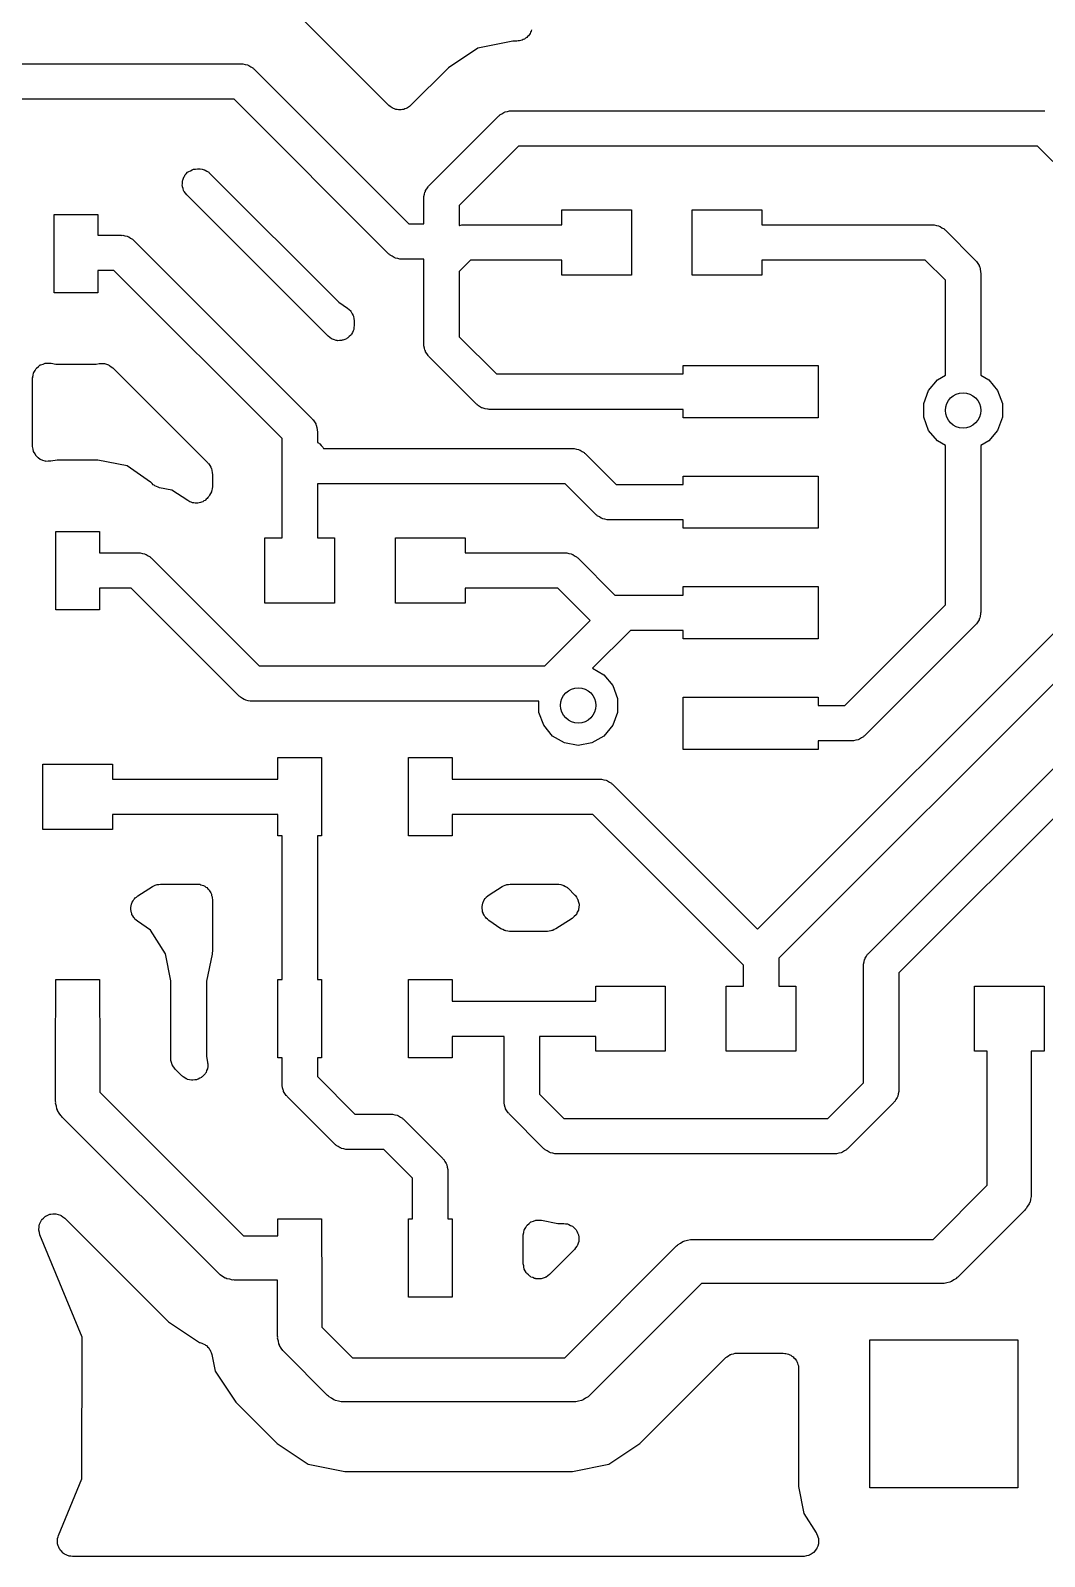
# Model space of a CAD drawing. Extents: x 91.8 to 190.7, y -114.3 to -59.5.
# Drawn here: x 108.39 to 120.03, y -112.73 to -95.19 of the extents above; entities that cross this region are included whole.
import ezdxf

# ---------------------------------------------------------------- set-up
doc = ezdxf.new("R2010")
doc.units = 0
doc.header["$MEASUREMENT"] = 0
doc.layers.add('BLACK', color=7, linetype='CONTINUOUS')

msp = doc.modelspace()

# ---------------------------------------------------------------- linework, layer by layer
at = {"layer": 'Black'}
for p, q in [((112.506, -96.0572), (111.532, -95.0829)), ((114.133, -95.2146), (114.127, -95.2291)), ((114.14, -95.2013), (114.133, -95.2146)), ((114.143, -95.1862), (114.14, -95.2013)), ((113.927, -95.3168), (113.527, -95.3963)), ((113.975, -95.3168), (113.927, -95.3168)), ((113.991, -95.3141), (113.975, -95.3168)), ((114.006, -95.3141), (113.991, -95.3141)), ((114.02, -95.3089), (114.006, -95.3141)), ((114.035, -95.3062), (114.02, -95.3089)), ((114.049, -95.2985), (114.035, -95.3062)), ((114.063, -95.2933), (114.049, -95.2985)), ((114.075, -95.2834), (114.063, -95.2933)), ((114.088, -95.2757), (114.075, -95.2834)), ((114.098, -95.264), (114.088, -95.2757)), ((114.11, -95.2541), (114.098, -95.264)), ((114.118, -95.2408), (114.11, -95.2541)), ((114.127, -95.2291), (114.118, -95.2408)), ((113.527, -95.3963), (113.188, -95.6229)), ((103.85, -95.5768), (110.81, -95.5768)), ((110.81, -95.5768), (110.819, -95.5784)), ((110.819, -95.5784), (110.828, -95.5776)), ((110.828, -95.5776), (110.853, -95.5844)), ((110.853, -95.5844), (110.879, -95.5891)), ((110.879, -95.5891), (110.887, -95.5935)), ((110.887, -95.5935), (110.896, -95.5958)), ((110.896, -95.5958), (110.918, -95.6111)), ((110.918, -95.6111), (110.941, -95.6243)), ((110.941, -95.6243), (110.946, -95.6312)), ((110.946, -95.6312), (110.954, -95.6363)), ((110.954, -95.6363), (112.734, -97.4168)), ((113.188, -95.6229), (112.754, -96.0572)), ((110.726, -95.9832), (103.934, -95.9832)), ((112.506, -97.7637), (110.726, -95.9832)), ((112.518, -96.066), (112.506, -96.0572)), ((112.529, -96.0768), (112.518, -96.066)), ((112.543, -96.0833), (112.529, -96.0768)), ((112.556, -96.0921), (112.543, -96.0833)), ((112.571, -96.0961), (112.556, -96.0921)), ((112.704, -96.0921), (112.689, -96.0961)), ((112.717, -96.0833), (112.704, -96.0921)), ((112.731, -96.0768), (112.717, -96.0833)), ((112.742, -96.066), (112.731, -96.0768)), ((112.754, -96.0572), (112.742, -96.066)), ((112.585, -96.1026), (112.571, -96.0961)), ((112.6, -96.1039), (112.585, -96.1026)), ((112.615, -96.1079), (112.6, -96.1039)), ((112.63, -96.1066), (112.615, -96.1079)), ((112.645, -96.1079), (112.63, -96.1066)), ((112.66, -96.1039), (112.645, -96.1079)), ((112.675, -96.1026), (112.66, -96.1039)), ((112.689, -96.0961), (112.675, -96.1026)), ((112.966, -96.9763), (113.766, -96.1763)), ((113.766, -96.1763), (113.774, -96.1712)), ((113.774, -96.1712), (113.779, -96.1643)), ((113.779, -96.1643), (113.802, -96.1511)), ((113.802, -96.1511), (113.824, -96.1358)), ((113.824, -96.1358), (113.833, -96.1335)), ((113.833, -96.1335), (113.841, -96.1291)), ((113.841, -96.1291), (113.867, -96.1244)), ((113.867, -96.1244), (113.892, -96.1176)), ((113.892, -96.1176), (113.901, -96.1184)), ((113.901, -96.1184), (113.91, -96.1168)), ((113.91, -96.1168), (120.04, -96.1168)), ((113.994, -96.5232), (113.313, -97.2042)), ((119.956, -96.5232), (113.994, -96.5232)), ((120.307, -96.8742), (119.956, -96.5232)), ((110.226, -96.8053), (110.246, -96.7938)), ((110.246, -96.7938), (110.253, -96.7924)), ((110.253, -96.7924), (110.26, -96.7892)), ((110.26, -96.7892), (110.283, -96.7872)), ((110.283, -96.7872), (110.306, -96.7832)), ((110.306, -96.7832), (110.322, -96.7832)), ((110.322, -96.7832), (110.329, -96.7845)), ((110.329, -96.7845), (110.337, -96.7839)), ((110.337, -96.7839), (110.359, -96.7898)), ((110.359, -96.7898), (110.382, -96.7938)), ((110.382, -96.7938), (110.388, -96.7976)), ((110.131, -96.974), (110.133, -96.9512)), ((110.133, -96.9282), (110.135, -96.921)), ((110.133, -96.9512), (110.133, -96.9282)), ((110.135, -96.921), (110.136, -96.9133)), ((110.136, -96.9133), (110.146, -96.8925)), ((110.146, -96.8925), (110.154, -96.8709)), ((110.154, -96.8709), (110.159, -96.865)), ((110.159, -96.865), (110.162, -96.858)), ((110.162, -96.858), (110.178, -96.8418)), ((110.178, -96.8418), (110.193, -96.8243)), ((110.193, -96.8243), (110.2, -96.8204)), ((110.2, -96.8204), (110.205, -96.8149)), ((110.205, -96.8149), (110.226, -96.8053)), ((110.388, -96.7976), (110.396, -96.7996)), ((110.396, -96.7996), (110.415, -96.8128)), ((110.415, -96.8128), (110.435, -96.8243)), ((110.435, -96.8243), (110.44, -96.8302)), ((110.44, -96.8302), (110.446, -96.8346)), ((110.446, -96.8346), (111.928, -98.3171)), ((110.133, -96.9815), (110.131, -96.974)), ((110.133, -96.9892), (110.133, -96.9815)), ((110.141, -97.0107), (110.133, -96.9892)), ((110.147, -97.0329), (110.141, -97.0107)), ((110.151, -97.0392), (110.147, -97.0329)), ((110.154, -97.0464), (110.151, -97.0392)), ((110.168, -97.064), (110.154, -97.0464)), ((110.182, -97.0828), (110.168, -97.064)), ((111.807, -98.7085), (110.182, -97.0828)), ((112.907, -97.12), (112.908, -97.1112)), ((112.907, -97.4168), (112.907, -97.12)), ((112.908, -97.1023), (112.914, -97.0767)), ((112.908, -97.1112), (112.908, -97.1023)), ((112.914, -97.0767), (112.919, -97.0505)), ((112.919, -97.0505), (112.924, -97.0428)), ((112.924, -97.0428), (112.926, -97.0341)), ((112.926, -97.0341), (112.941, -97.0124)), ((112.941, -97.0124), (112.954, -96.9894)), ((112.954, -96.9894), (112.961, -96.9836)), ((112.961, -96.9836), (112.966, -96.9763)), ((108.66, -98.21), (108.66, -97.31)), ((108.66, -97.31), (109.16, -97.31)), ((109.16, -97.31), (109.16, -97.5468)), ((113.313, -97.2042), (113.313, -97.4351)), ((114.49, -97.4268), (114.49, -97.255)), ((114.49, -97.255), (115.29, -97.255)), ((115.29, -97.255), (115.29, -98.005)), ((115.99, -98.005), (115.99, -97.255)), ((115.99, -97.255), (116.79, -97.255)), ((116.79, -97.255), (116.79, -97.4268)), ((112.734, -97.4168), (112.907, -97.4168)), ((113.313, -97.4351), (113.317, -97.4344)), ((113.317, -97.4344), (113.342, -97.4276)), ((113.342, -97.4276), (113.351, -97.4284)), ((113.351, -97.4284), (113.36, -97.4268)), ((113.36, -97.4268), (114.49, -97.4268)), ((116.79, -97.4268), (118.75, -97.4268)), ((118.75, -97.4268), (118.759, -97.4284)), ((118.759, -97.4284), (118.768, -97.4276)), ((118.768, -97.4276), (118.793, -97.4344)), ((118.793, -97.4344), (118.819, -97.4391)), ((118.819, -97.4391), (118.827, -97.4435)), ((118.827, -97.4435), (118.836, -97.4458)), ((118.836, -97.4458), (118.858, -97.4611)), ((118.858, -97.4611), (118.881, -97.4743)), ((118.881, -97.4743), (118.886, -97.4812)), ((118.886, -97.4812), (118.894, -97.4863)), ((118.894, -97.4863), (119.244, -97.8363)), ((109.16, -97.5468), (109.43, -97.5468)), ((109.43, -97.5468), (109.439, -97.5484)), ((109.439, -97.5484), (109.448, -97.5476)), ((109.448, -97.5476), (109.473, -97.5544)), ((109.473, -97.5544), (109.499, -97.5591)), ((109.499, -97.5591), (109.507, -97.5635)), ((109.507, -97.5635), (109.516, -97.5658)), ((109.516, -97.5658), (109.538, -97.5811)), ((109.538, -97.5811), (109.561, -97.5943)), ((109.561, -97.5943), (109.566, -97.6012)), ((109.566, -97.6012), (109.574, -97.6063)), ((109.574, -97.6063), (111.624, -99.6563)), ((112.514, -97.7688), (112.506, -97.7637)), ((112.519, -97.7757), (112.514, -97.7688)), ((112.542, -97.7889), (112.519, -97.7757)), ((112.564, -97.8042), (112.542, -97.7889)), ((112.573, -97.8065), (112.564, -97.8042)), ((112.581, -97.8109), (112.573, -97.8065)), ((112.607, -97.8156), (112.581, -97.8109)), ((112.632, -97.8224), (112.607, -97.8156)), ((112.641, -97.8216), (112.632, -97.8224)), ((112.65, -97.8232), (112.641, -97.8216)), ((112.907, -97.8232), (112.65, -97.8232)), ((112.907, -97.9), (112.907, -97.8232)), ((113.444, -97.8332), (113.313, -97.9642)), ((114.49, -97.8332), (113.444, -97.8332)), ((114.49, -98.005), (114.49, -97.8332)), ((118.666, -97.8332), (116.79, -97.8332)), ((116.79, -97.8332), (116.79, -98.005)), ((118.897, -98.0642), (118.666, -97.8332)), ((119.244, -97.8363), (119.249, -97.8436)), ((119.249, -97.8436), (119.256, -97.8494)), ((109.346, -97.9532), (109.16, -97.9532)), ((109.16, -97.9532), (109.16, -98.21)), ((111.277, -99.8842), (109.346, -97.9532)), ((112.907, -98.8), (112.907, -97.9)), ((113.313, -97.9642), (113.313, -98.7158)), ((115.29, -98.005), (114.49, -98.005)), ((116.79, -98.005), (115.99, -98.005)), ((119.256, -97.8494), (119.269, -97.8724)), ((119.269, -97.8724), (119.284, -97.8941)), ((119.284, -97.8941), (119.286, -97.9028)), ((119.286, -97.9028), (119.291, -97.9105)), ((119.291, -97.9105), (119.296, -97.9367)), ((119.296, -97.9367), (119.302, -97.9623)), ((119.302, -97.9623), (119.302, -97.9712)), ((119.302, -97.9712), (119.303, -97.98)), ((119.303, -97.98), (119.303, -99.1554)), ((118.897, -99.1554), (118.897, -98.0642)), ((109.16, -98.21), (108.66, -98.21)), ((111.928, -98.3171), (112.029, -98.3842)), ((112.029, -98.3842), (112.047, -98.4014)), ((112.047, -98.4014), (112.066, -98.4173)), ((112.066, -98.4173), (112.069, -98.4224)), ((112.069, -98.4224), (112.073, -98.4264)), ((112.073, -98.4264), (112.084, -98.4486)), ((112.084, -98.4486), (112.096, -98.4701)), ((112.096, -98.4701), (112.097, -98.4758)), ((112.097, -98.4758), (112.1, -98.481)), ((112.1, -98.481), (112.102, -98.5057)), ((112.102, -98.5057), (112.107, -98.5302)), ((112.107, -98.5302), (112.107, -98.5844)), ((111.826, -98.7216), (111.807, -98.7085)), ((111.844, -98.7364), (111.826, -98.7216)), ((112.048, -98.7119), (112.032, -98.7281)), ((112.066, -98.6972), (112.048, -98.7119)), ((112.07, -98.6905), (112.066, -98.6972)), ((112.075, -98.685), (112.07, -98.6905)), ((112.085, -98.6642), (112.075, -98.685)), ((112.096, -98.6444), (112.085, -98.6642)), ((112.098, -98.6368), (112.096, -98.6444)), ((112.101, -98.6298), (112.098, -98.6368)), ((112.103, -98.6069), (112.101, -98.6298)), ((112.107, -98.5844), (112.103, -98.6069)), ((113.313, -98.7158), (113.739, -99.1418)), ((111.851, -98.739), (111.844, -98.7364)), ((111.857, -98.7434), (111.851, -98.739)), ((111.879, -98.7494), (111.857, -98.7434)), ((111.901, -98.7572), (111.879, -98.7494)), ((111.909, -98.7572), (111.901, -98.7572)), ((111.916, -98.7592), (111.909, -98.7572)), ((111.939, -98.7572), (111.916, -98.7592)), ((111.962, -98.7572), (111.939, -98.7572)), ((111.969, -98.7546), (111.962, -98.7572)), ((111.977, -98.7539), (111.969, -98.7546)), ((111.998, -98.7442), (111.977, -98.7539)), ((112.019, -98.7364), (111.998, -98.7442)), ((112.025, -98.7314), (112.019, -98.7364)), ((112.032, -98.7281), (112.025, -98.7314)), ((112.908, -98.8088), (112.907, -98.8)), ((112.908, -98.8177), (112.908, -98.8088)), ((112.914, -98.8433), (112.908, -98.8177)), ((112.919, -98.8695), (112.914, -98.8433)), ((112.924, -98.8772), (112.919, -98.8695)), ((112.926, -98.8859), (112.924, -98.8772)), ((112.941, -98.9076), (112.926, -98.8859)), ((108.457, -99.074), (108.479, -99.0564)), ((108.479, -99.0564), (108.501, -99.0382)), ((108.501, -99.0382), (108.503, -99.0374)), ((108.503, -99.0374), (108.505, -99.036)), ((108.505, -99.036), (108.532, -99.027)), ((108.532, -99.027), (108.558, -99.0173)), ((108.558, -99.0173), (108.56, -99.0173)), ((108.56, -99.0173), (108.563, -99.0166)), ((108.563, -99.0166), (108.591, -99.0173)), ((108.591, -99.0173), (108.619, -99.0173)), ((108.619, -99.0173), (108.621, -99.0181)), ((108.621, -99.0181), (108.624, -99.0182)), ((108.624, -99.0182), (108.678, -99.0291)), ((108.678, -99.0291), (109.144, -99.0291)), ((109.144, -99.0291), (109.176, -99.023)), ((109.176, -99.023), (109.2, -99.0227)), ((109.2, -99.0227), (109.224, -99.0206)), ((109.224, -99.0206), (109.23, -99.0224)), ((109.23, -99.0224), (109.237, -99.0223)), ((109.237, -99.0223), (109.26, -99.0302)), ((109.26, -99.0302), (109.283, -99.0364)), ((109.283, -99.0364), (109.288, -99.0403)), ((109.288, -99.0403), (109.295, -99.0425)), ((109.295, -99.0425), (109.313, -99.0577)), ((109.313, -99.0577), (109.333, -99.0714)), ((109.333, -99.0714), (110.425, -100.164)), ((112.954, -98.9306), (112.941, -98.9076)), ((112.961, -98.9364), (112.954, -98.9306)), ((112.966, -98.9437), (112.961, -98.9364)), ((113.511, -99.4887), (112.966, -98.9437)), ((115.885, -99.1418), (115.885, -99.045)), ((115.885, -99.045), (117.435, -99.045)), ((117.435, -99.045), (117.435, -99.645)), ((108.413, -99.1857), (108.419, -99.158)), ((108.414, -99.188), (108.413, -99.1857)), ((108.413, -99.1902), (108.414, -99.188)), ((108.413, -99.9726), (108.413, -99.1902)), ((108.419, -99.158), (108.424, -99.1301)), ((108.424, -99.1301), (108.425, -99.1282)), ((108.425, -99.126), (108.44, -99.1019)), ((108.425, -99.1282), (108.425, -99.126)), ((108.44, -99.1019), (108.454, -99.0774)), ((108.454, -99.0774), (108.456, -99.0759)), ((108.456, -99.0759), (108.457, -99.074)), ((113.739, -99.1418), (115.885, -99.1418)), ((118.703, -99.3305), (118.805, -99.2084)), ((118.805, -99.2084), (118.897, -99.1554)), ((119.303, -99.1554), (119.395, -99.2084)), ((119.395, -99.2084), (119.497, -99.3305)), ((118.648, -99.4803), (118.703, -99.3305)), ((119.497, -99.3305), (119.552, -99.4803)), ((113.519, -99.4938), (113.511, -99.4887)), ((113.524, -99.5007), (113.519, -99.4938)), ((113.547, -99.5139), (113.524, -99.5007)), ((113.569, -99.5292), (113.547, -99.5139)), ((113.578, -99.5315), (113.569, -99.5292)), ((113.586, -99.5359), (113.578, -99.5315)), ((113.612, -99.5406), (113.586, -99.5359)), ((113.637, -99.5474), (113.612, -99.5406)), ((113.646, -99.5466), (113.637, -99.5474)), ((113.655, -99.5482), (113.646, -99.5466)), ((115.885, -99.5482), (113.655, -99.5482)), ((115.885, -99.645), (115.885, -99.5482)), ((118.648, -99.6397), (118.648, -99.4803)), ((119.552, -99.4803), (119.552, -99.6397)), ((111.624, -99.6563), (111.629, -99.6636)), ((111.629, -99.6636), (111.636, -99.6694)), ((111.636, -99.6694), (111.649, -99.6924)), ((111.649, -99.6924), (111.664, -99.7141)), ((111.664, -99.7141), (111.666, -99.7228)), ((111.666, -99.7228), (111.671, -99.7305)), ((111.671, -99.7305), (111.676, -99.7567)), ((111.676, -99.7567), (111.682, -99.7823)), ((117.435, -99.645), (115.885, -99.645)), ((118.703, -99.7895), (118.648, -99.6397)), ((119.552, -99.6397), (119.497, -99.7895)), ((111.277, -100.1), (111.277, -99.8842)), ((111.682, -99.7823), (111.682, -99.7912)), ((111.682, -99.7912), (111.683, -99.8)), ((111.683, -99.8), (111.683, -99.9273)), ((111.683, -99.9273), (111.697, -99.9335)), ((111.697, -99.9335), (111.703, -99.9399)), ((111.703, -99.9399), (111.711, -99.9443)), ((111.711, -99.9443), (111.728, -99.9647)), ((118.805, -99.9116), (118.703, -99.7895)), ((118.897, -99.9646), (118.805, -99.9116)), ((119.395, -99.9116), (119.303, -99.9646)), ((119.497, -99.7895), (119.395, -99.9116)), ((108.413, -99.9736), (108.413, -99.9726)), ((108.413, -99.9746), (108.413, -99.9736)), ((108.419, -100.004), (108.413, -99.9746)), ((108.424, -100.033), (108.419, -100.004)), ((108.424, -100.034), (108.424, -100.033)), ((108.424, -100.033), (108.424, -100.033)), ((108.44, -100.06), (108.424, -100.034)), ((108.454, -100.085), (108.44, -100.06)), ((108.455, -100.086), (108.454, -100.085)), ((108.456, -100.087), (108.455, -100.086)), ((108.478, -100.106), (108.456, -100.087)), ((108.501, -100.125), (108.478, -100.106)), ((108.502, -100.125), (108.501, -100.125)), ((108.503, -100.126), (108.502, -100.125)), ((111.277, -101.025), (111.277, -100.1)), ((111.728, -99.9647), (111.746, -99.9834)), ((111.746, -99.9834), (111.75, -99.9916)), ((111.75, -99.9916), (111.755, -99.9968)), ((111.755, -99.9968), (114.615, -99.9968)), ((114.615, -99.9968), (114.624, -99.9984)), ((114.624, -99.9984), (114.633, -99.9976)), ((114.633, -99.9976), (114.658, -100.004)), ((114.658, -100.004), (114.684, -100.009)), ((114.684, -100.009), (114.692, -100.014)), ((114.692, -100.014), (114.701, -100.016)), ((114.701, -100.016), (114.723, -100.031)), ((114.723, -100.031), (114.746, -100.044)), ((114.746, -100.044), (114.751, -100.051)), ((114.751, -100.051), (114.759, -100.056)), ((114.759, -100.056), (115.114, -100.412)), ((118.897, -101.796), (118.897, -99.9646)), ((119.303, -99.9646), (119.303, -101.88)), ((108.531, -100.135), (108.503, -100.126)), ((108.558, -100.145), (108.531, -100.135)), ((108.559, -100.145), (108.558, -100.145)), ((108.56, -100.146), (108.559, -100.145)), ((108.59, -100.145), (108.56, -100.146)), ((108.619, -100.145), (108.59, -100.145)), ((108.62, -100.145), (108.619, -100.145)), ((108.621, -100.145), (108.62, -100.145)), ((108.696, -100.131), (108.621, -100.145)), ((109.162, -100.131), (108.696, -100.131)), ((109.497, -100.199), (109.162, -100.131)), ((109.767, -100.383), (109.497, -100.199)), ((110.425, -100.164), (110.43, -100.17)), ((110.43, -100.17), (110.436, -100.175)), ((110.436, -100.175), (110.447, -100.195)), ((110.447, -100.195), (110.46, -100.214)), ((110.46, -100.214), (110.462, -100.222)), ((110.462, -100.222), (110.466, -100.228)), ((110.466, -100.228), (110.47, -100.251)), ((110.47, -100.251), (110.476, -100.273)), ((110.476, -100.273), (110.475, -100.281)), ((110.475, -100.281), (110.477, -100.288)), ((110.477, -100.288), (110.477, -100.437)), ((109.769, -100.386), (109.767, -100.383)), ((109.785, -100.4), (109.769, -100.386)), ((109.799, -100.416), (109.785, -100.4)), ((109.808, -100.42), (109.799, -100.416)), ((109.815, -100.426), (109.808, -100.42)), ((109.835, -100.434), (109.815, -100.426)), ((109.854, -100.444), (109.835, -100.434)), ((109.863, -100.445), (109.854, -100.444)), ((109.871, -100.448), (109.863, -100.445)), ((110.013, -100.476), (109.871, -100.448)), ((110.194, -100.597), (110.013, -100.476)), ((110.473, -100.458), (110.471, -100.48)), ((110.477, -100.437), (110.473, -100.458)), ((114.531, -100.403), (111.683, -100.403)), ((111.683, -100.403), (111.683, -101.025)), ((114.886, -100.759), (114.531, -100.403)), ((115.114, -100.412), (115.885, -100.412)), ((115.885, -100.412), (115.885, -100.315)), ((115.885, -100.315), (117.435, -100.315)), ((117.435, -100.315), (117.435, -100.915)), ((110.207, -100.603), (110.194, -100.597)), ((110.219, -100.611), (110.207, -100.603)), ((110.235, -100.615), (110.219, -100.611)), ((110.25, -100.622), (110.235, -100.615)), ((110.264, -100.623), (110.25, -100.622)), ((110.278, -100.626), (110.264, -100.623)), ((110.294, -100.625), (110.278, -100.626)), ((110.31, -100.626), (110.294, -100.625)), ((110.324, -100.622), (110.31, -100.626)), ((110.339, -100.62), (110.324, -100.622)), ((110.353, -100.613), (110.339, -100.62)), ((110.369, -100.609), (110.353, -100.613)), ((110.381, -100.6), (110.369, -100.609)), ((110.394, -100.594), (110.381, -100.6)), ((110.405, -100.582), (110.394, -100.594)), ((110.418, -100.573), (110.405, -100.582)), ((110.426, -100.561), (110.418, -100.573)), ((110.436, -100.55), (110.426, -100.561)), ((110.446, -100.536), (110.436, -100.55)), ((110.455, -100.516), (110.446, -100.536)), ((110.466, -100.497), (110.455, -100.516)), ((110.468, -100.488), (110.466, -100.497)), ((110.471, -100.48), (110.468, -100.488)), ((114.894, -100.764), (114.886, -100.759)), ((114.899, -100.771), (114.894, -100.764)), ((114.922, -100.784), (114.899, -100.771)), ((114.944, -100.799), (114.922, -100.784)), ((114.953, -100.801), (114.944, -100.799)), ((114.961, -100.806), (114.953, -100.801)), ((114.987, -100.811), (114.961, -100.806)), ((115.012, -100.817), (114.987, -100.811)), ((115.021, -100.817), (115.012, -100.817)), ((115.03, -100.818), (115.021, -100.817)), ((115.885, -100.818), (115.03, -100.818)), ((115.885, -100.915), (115.885, -100.818)), ((108.68, -101.85), (108.68, -100.95)), ((108.68, -100.95), (109.18, -100.95)), ((109.18, -100.95), (109.18, -101.197)), ((117.435, -100.915), (115.885, -100.915)), ((111.08, -101.775), (111.08, -101.025)), ((111.08, -101.025), (111.277, -101.025)), ((111.683, -101.025), (111.88, -101.025)), ((111.88, -101.025), (111.88, -101.775)), ((112.58, -101.775), (112.58, -101.025)), ((112.58, -101.025), (113.38, -101.025)), ((113.38, -101.025), (113.38, -101.197)), ((109.18, -101.197), (109.63, -101.197)), ((109.63, -101.197), (109.639, -101.198)), ((109.639, -101.198), (109.648, -101.198)), ((109.648, -101.198), (109.673, -101.204)), ((109.673, -101.204), (109.699, -101.209)), ((109.699, -101.209), (109.707, -101.214)), ((109.707, -101.214), (109.716, -101.216)), ((109.716, -101.216), (109.738, -101.231)), ((109.738, -101.231), (109.761, -101.244)), ((109.761, -101.244), (109.766, -101.251)), ((109.766, -101.251), (109.774, -101.256)), ((109.774, -101.256), (111.014, -102.497)), ((113.38, -101.197), (114.53, -101.197)), ((114.53, -101.197), (114.539, -101.198)), ((114.539, -101.198), (114.548, -101.198)), ((114.548, -101.198), (114.573, -101.204)), ((114.573, -101.204), (114.599, -101.209)), ((114.599, -101.209), (114.607, -101.214)), ((114.607, -101.214), (114.616, -101.216)), ((114.616, -101.216), (114.638, -101.231)), ((114.638, -101.231), (114.661, -101.244)), ((114.661, -101.244), (114.666, -101.251)), ((114.666, -101.251), (114.674, -101.256)), ((114.674, -101.256), (115.099, -101.682)), ((109.546, -101.603), (109.18, -101.603)), ((109.18, -101.603), (109.18, -101.85)), ((110.786, -102.844), (109.546, -101.603)), ((114.446, -101.603), (113.38, -101.603)), ((113.38, -101.603), (113.38, -101.775)), ((114.818, -101.975), (114.446, -101.603)), ((115.099, -101.682), (115.885, -101.682)), ((115.885, -101.682), (115.885, -101.585)), ((115.885, -101.585), (117.435, -101.585)), ((117.435, -101.585), (117.435, -102.185)), ((109.18, -101.85), (108.68, -101.85)), ((111.88, -101.775), (111.08, -101.775)), ((113.38, -101.775), (112.58, -101.775)), ((116.74, -105.523), (120.501, -101.761)), ((117.741, -102.952), (118.897, -101.796)), ((114.296, -102.497), (114.818, -101.975)), ((119.244, -102.024), (117.969, -103.299)), ((119.249, -102.016), (119.244, -102.024)), ((119.256, -102.011), (119.249, -102.016)), ((119.269, -101.988), (119.256, -102.011)), ((119.284, -101.966), (119.269, -101.988)), ((119.286, -101.957), (119.284, -101.966)), ((119.291, -101.949), (119.286, -101.957)), ((119.296, -101.923), (119.291, -101.949)), ((119.302, -101.898), (119.296, -101.923)), ((119.303, -101.88), (119.302, -101.889)), ((119.302, -101.889), (119.302, -101.898)), ((115.279, -102.088), (114.844, -102.523)), ((115.885, -102.088), (115.279, -102.088)), ((115.885, -102.185), (115.885, -102.088)), ((117.435, -102.185), (115.885, -102.185)), ((120.729, -102.108), (116.983, -105.854)), ((111.014, -102.497), (114.296, -102.497)), ((114.844, -102.523), (114.975, -102.598)), ((114.975, -102.598), (115.077, -102.721)), ((115.077, -102.721), (115.132, -102.87)), ((110.794, -102.849), (110.786, -102.844)), ((110.799, -102.856), (110.794, -102.849)), ((110.822, -102.869), (110.799, -102.856)), ((110.844, -102.884), (110.822, -102.869)), ((110.853, -102.886), (110.844, -102.884)), ((110.861, -102.891), (110.853, -102.886)), ((110.887, -102.896), (110.861, -102.891)), ((110.912, -102.902), (110.887, -102.896)), ((110.921, -102.902), (110.912, -102.902)), ((110.93, -102.903), (110.921, -102.902)), ((114.228, -102.903), (110.93, -102.903)), ((114.228, -103.03), (114.228, -102.903)), ((115.132, -102.87), (115.132, -103.03)), ((115.885, -103.455), (115.885, -102.855)), ((115.885, -102.855), (117.435, -102.855)), ((117.435, -102.855), (117.435, -102.952)), ((114.283, -103.179), (114.228, -103.03)), ((115.132, -103.03), (115.077, -103.179)), ((117.435, -102.952), (117.741, -102.952)), ((118.016, -105.796), (120.801, -103.011)), ((114.385, -103.302), (114.283, -103.179)), ((115.077, -103.179), (114.975, -103.302)), ((114.523, -103.381), (114.385, -103.302)), ((114.68, -103.409), (114.523, -103.381)), ((114.837, -103.381), (114.68, -103.409)), ((114.975, -103.302), (114.837, -103.381)), ((117.435, -103.455), (115.885, -103.455)), ((117.825, -103.358), (117.435, -103.358)), ((117.435, -103.358), (117.435, -103.455)), ((117.834, -103.357), (117.825, -103.358)), ((117.843, -103.357), (117.834, -103.357)), ((117.868, -103.351), (117.843, -103.357)), ((117.894, -103.346), (117.868, -103.351)), ((117.902, -103.341), (117.894, -103.346)), ((117.911, -103.339), (117.902, -103.341)), ((117.933, -103.324), (117.911, -103.339)), ((117.956, -103.311), (117.933, -103.324)), ((117.961, -103.304), (117.956, -103.311)), ((117.969, -103.299), (117.961, -103.304)), ((121.029, -103.358), (118.363, -106.024)), ((108.53, -104.375), (108.53, -103.625)), ((108.53, -103.625), (109.33, -103.625)), ((109.33, -103.625), (109.33, -103.797)), ((111.23, -103.797), (111.23, -103.55)), ((111.23, -103.55), (111.73, -103.55)), ((111.73, -103.55), (111.73, -104.45)), ((112.73, -104.45), (112.73, -103.55)), ((112.73, -103.55), (113.23, -103.55)), ((113.23, -103.55), (113.23, -103.797)), ((109.33, -103.797), (111.23, -103.797)), ((113.23, -103.797), (114.93, -103.797)), ((114.93, -103.797), (114.939, -103.798)), ((114.939, -103.798), (114.948, -103.798)), ((114.948, -103.798), (114.973, -103.804)), ((114.973, -103.804), (114.999, -103.809)), ((114.999, -103.809), (115.007, -103.814)), ((115.007, -103.814), (115.016, -103.816)), ((115.016, -103.816), (115.038, -103.831)), ((115.038, -103.831), (115.061, -103.844)), ((115.061, -103.844), (115.066, -103.851)), ((115.066, -103.851), (115.074, -103.856)), ((115.074, -103.856), (116.74, -105.523)), ((111.23, -104.203), (109.33, -104.203)), ((109.33, -104.203), (109.33, -104.375)), ((111.23, -104.45), (111.23, -104.203)), ((114.846, -104.203), (113.23, -104.203)), ((113.23, -104.203), (113.23, -104.45)), ((116.577, -105.934), (114.846, -104.203)), ((109.33, -104.375), (108.53, -104.375)), ((111.277, -104.45), (111.23, -104.45)), ((111.277, -106.1), (111.277, -104.45)), ((111.73, -104.45), (111.683, -104.45)), ((111.683, -104.45), (111.683, -106.1)), ((113.23, -104.45), (112.73, -104.45)), ((109.621, -105.138), (109.788, -105.031)), ((109.788, -105.031), (109.806, -105.024)), ((109.806, -105.024), (109.822, -105.014)), ((109.822, -105.014), (109.833, -105.012)), ((109.833, -105.012), (109.844, -105.008)), ((109.844, -105.008), (109.863, -105.007)), ((109.863, -105.007), (109.882, -105.003)), ((109.882, -105.003), (110.301, -105.003)), ((110.301, -105.003), (110.316, -105.006)), ((110.316, -105.006), (110.332, -105.006)), ((110.332, -105.006), (110.346, -105.011)), ((110.346, -105.011), (110.361, -105.014)), ((110.361, -105.014), (110.375, -105.021)), ((110.375, -105.021), (110.389, -105.027)), ((110.389, -105.027), (110.401, -105.037)), ((113.655, -105.127), (113.804, -105.031)), ((113.804, -105.031), (113.822, -105.024)), ((113.822, -105.024), (113.839, -105.014)), ((113.839, -105.014), (113.85, -105.012)), ((113.85, -105.012), (113.86, -105.008)), ((113.86, -105.008), (113.88, -105.007)), ((113.88, -105.007), (113.899, -105.003)), ((113.899, -105.003), (114.442, -105.003)), ((114.442, -105.003), (114.449, -105.005)), ((114.449, -105.005), (114.457, -105.004)), ((114.457, -105.004), (114.479, -105.01)), ((114.479, -105.01), (114.502, -105.014)), ((114.502, -105.014), (114.508, -105.018)), ((114.508, -105.018), (114.516, -105.02)), ((114.516, -105.02), (114.535, -105.033)), ((114.535, -105.033), (114.555, -105.044)), ((109.556, -105.213), (109.567, -105.197)), ((109.567, -105.197), (109.576, -105.18)), ((109.576, -105.18), (109.584, -105.172)), ((109.584, -105.172), (109.591, -105.163)), ((109.591, -105.163), (109.607, -105.152)), ((109.607, -105.152), (109.621, -105.138)), ((110.401, -105.037), (110.414, -105.044)), ((110.414, -105.044), (110.424, -105.056)), ((110.424, -105.056), (110.436, -105.066)), ((110.436, -105.066), (110.443, -105.079)), ((110.443, -105.079), (110.453, -105.091)), ((110.453, -105.091), (110.459, -105.105)), ((110.459, -105.105), (110.466, -105.119)), ((110.466, -105.119), (110.469, -105.134)), ((110.469, -105.134), (110.474, -105.148)), ((110.474, -105.148), (110.474, -105.164)), ((110.474, -105.164), (110.477, -105.179)), ((110.477, -105.179), (110.477, -105.775)), ((113.587, -105.213), (113.59, -105.202)), ((113.59, -105.202), (113.601, -105.186)), ((113.601, -105.186), (113.61, -105.168)), ((113.61, -105.168), (113.618, -105.161)), ((113.618, -105.161), (113.624, -105.152)), ((113.624, -105.152), (113.64, -105.14)), ((113.64, -105.14), (113.655, -105.127)), ((114.555, -105.044), (114.56, -105.05)), ((114.56, -105.05), (114.566, -105.055)), ((114.566, -105.055), (114.638, -105.127)), ((114.638, -105.127), (114.64, -105.13)), ((114.64, -105.13), (114.643, -105.132)), ((114.643, -105.132), (114.658, -105.155)), ((114.658, -105.155), (114.673, -105.177)), ((114.673, -105.177), (114.674, -105.18)), ((114.674, -105.18), (114.676, -105.183)), ((114.676, -105.183), (114.682, -105.21)), ((114.682, -105.21), (114.689, -105.236)), ((109.541, -105.272), (109.546, -105.253)), ((109.542, -105.283), (109.541, -105.272)), ((109.541, -105.294), (109.542, -105.283)), ((109.545, -105.313), (109.541, -105.294)), ((109.547, -105.333), (109.545, -105.313)), ((109.546, -105.253), (109.549, -105.234)), ((109.552, -105.343), (109.547, -105.333)), ((109.549, -105.234), (109.554, -105.224)), ((109.554, -105.354), (109.552, -105.343)), ((109.554, -105.224), (109.556, -105.213)), ((109.565, -105.37), (109.554, -105.354)), ((109.574, -105.388), (109.565, -105.37)), ((113.575, -105.261), (113.58, -105.242)), ((113.576, -105.272), (113.575, -105.261)), ((113.575, -105.283), (113.576, -105.272)), ((113.579, -105.302), (113.575, -105.283)), ((113.581, -105.322), (113.579, -105.302)), ((113.58, -105.242), (113.582, -105.223)), ((113.586, -105.332), (113.581, -105.322)), ((113.582, -105.223), (113.587, -105.213)), ((113.588, -105.343), (113.586, -105.332)), ((113.599, -105.359), (113.588, -105.343)), ((113.607, -105.377), (113.599, -105.359)), ((113.615, -105.385), (113.607, -105.377)), ((113.621, -105.394), (113.615, -105.385)), ((114.634, -105.376), (114.615, -105.395)), ((114.654, -105.357), (114.634, -105.376)), ((114.656, -105.354), (114.654, -105.357)), ((114.658, -105.352), (114.656, -105.354)), ((114.669, -105.327), (114.658, -105.352)), ((114.682, -105.303), (114.669, -105.327)), ((114.684, -105.297), (114.682, -105.3)), ((114.682, -105.3), (114.682, -105.303)), ((114.686, -105.27), (114.684, -105.297)), ((114.69, -105.243), (114.686, -105.27)), ((114.689, -105.236), (114.689, -105.239)), ((114.689, -105.239), (114.69, -105.243)), ((109.581, -105.396), (109.574, -105.388)), ((109.587, -105.405), (109.581, -105.396)), ((109.603, -105.417), (109.587, -105.405)), ((109.617, -105.431), (109.603, -105.417)), ((109.765, -105.531), (109.617, -105.431)), ((109.94, -105.805), (109.765, -105.531)), ((113.637, -105.406), (113.621, -105.394)), ((113.651, -105.42), (113.637, -105.406)), ((113.792, -105.516), (113.651, -105.42)), ((113.812, -105.525), (113.792, -105.516)), ((113.831, -105.536), (113.812, -105.525)), ((113.84, -105.538), (113.831, -105.536)), ((113.848, -105.541), (113.84, -105.538)), ((113.87, -105.543), (113.848, -105.541)), ((113.891, -105.547), (113.87, -105.543)), ((114.328, -105.547), (113.891, -105.547)), ((114.347, -105.543), (114.328, -105.547)), ((114.366, -105.542), (114.347, -105.543)), ((114.377, -105.538), (114.366, -105.542)), ((114.388, -105.536), (114.377, -105.538)), ((114.404, -105.526), (114.388, -105.536)), ((114.422, -105.519), (114.404, -105.526)), ((114.609, -105.399), (114.422, -105.519)), ((114.612, -105.396), (114.609, -105.399)), ((114.615, -105.395), (114.612, -105.396)), ((109.999, -106.116), (109.94, -105.805)), ((110.473, -105.809), (110.411, -106.118)), ((110.474, -105.792), (110.473, -105.809)), ((110.477, -105.775), (110.474, -105.792)), ((116.983, -105.854), (116.983, -106.175)), ((117.958, -105.922), (117.964, -105.897)), ((117.964, -105.897), (117.969, -105.871)), ((117.969, -105.871), (117.974, -105.863)), ((117.974, -105.863), (117.976, -105.854)), ((117.976, -105.854), (117.991, -105.832)), ((117.991, -105.832), (118.004, -105.809)), ((118.004, -105.809), (118.011, -105.804)), ((118.011, -105.804), (118.016, -105.796)), ((116.577, -106.175), (116.577, -105.934)), ((117.957, -105.94), (117.958, -105.931)), ((117.957, -107.286), (117.957, -105.94)), ((117.958, -105.931), (117.958, -105.922)), ((118.363, -106.024), (118.363, -107.37)), ((108.68, -106.527), (108.68, -106.1)), ((108.68, -106.1), (109.18, -106.1)), ((109.18, -106.1), (109.18, -106.527)), ((109.999, -107), (109.999, -106.116)), ((110.411, -106.118), (110.411, -106.984)), ((111.23, -107), (111.23, -106.1)), ((111.23, -106.1), (111.277, -106.1)), ((111.683, -106.1), (111.73, -106.1)), ((111.73, -106.1), (111.73, -107)), ((112.73, -107), (112.73, -106.1)), ((112.73, -106.1), (113.23, -106.1)), ((113.23, -106.1), (113.23, -106.347)), ((114.88, -106.175), (115.68, -106.175)), ((114.88, -106.347), (114.88, -106.175)), ((115.68, -106.175), (115.68, -106.925)), ((116.38, -106.925), (116.38, -106.175)), ((116.38, -106.175), (116.577, -106.175)), ((116.983, -106.175), (117.18, -106.175)), ((117.18, -106.175), (117.18, -106.925)), ((119.23, -106.925), (119.23, -106.175)), ((119.23, -106.175), (120.03, -106.175)), ((120.03, -106.175), (120.03, -106.925)), ((113.23, -106.347), (114.03, -106.347)), ((114.03, -106.347), (114.88, -106.347)), ((108.676, -106.55), (108.68, -106.527)), ((108.676, -107.5), (108.676, -106.55)), ((109.18, -106.527), (109.184, -106.55)), ((109.184, -106.55), (109.184, -107.395)), ((113.827, -106.753), (113.23, -106.753)), ((113.23, -106.753), (113.23, -107)), ((113.827, -107.5), (113.827, -106.753)), ((114.88, -106.753), (114.233, -106.753)), ((114.233, -106.753), (114.233, -107.416)), ((114.88, -106.925), (114.88, -106.753)), ((115.68, -106.925), (114.88, -106.925)), ((117.18, -106.925), (116.38, -106.925)), ((119.376, -106.925), (119.23, -106.925)), ((119.376, -108.465), (119.376, -106.925)), ((120.03, -106.925), (119.884, -106.925)), ((119.884, -106.925), (119.884, -108.57)), ((110, -107.005), (109.999, -107)), ((109.999, -107.02), (110, -107.005)), ((110, -107.025), (109.999, -107.02)), ((110, -107.031), (110, -107.025)), ((110.008, -107.055), (110, -107.031)), ((110.015, -107.079), (110.008, -107.055)), ((110.018, -107.084), (110.015, -107.079)), ((110.019, -107.089), (110.018, -107.084)), ((110.035, -107.108), (110.019, -107.089)), ((110.05, -107.129), (110.035, -107.108)), ((110.127, -107.206), (110.05, -107.129)), ((110.411, -106.984), (110.423, -107.05)), ((110.42, -107.127), (110.411, -107.147)), ((110.421, -107.119), (110.42, -107.127)), ((110.424, -107.111), (110.421, -107.119)), ((110.423, -107.05), (110.423, -107.058)), ((110.423, -107.058), (110.426, -107.067)), ((110.426, -107.067), (110.424, -107.089)), ((110.424, -107.089), (110.424, -107.111)), ((111.277, -107), (111.23, -107)), ((111.277, -107.3), (111.277, -107)), ((111.73, -107), (111.683, -107)), ((111.683, -107), (111.683, -107.216)), ((113.23, -107), (112.73, -107)), ((110.134, -107.211), (110.127, -107.206)), ((110.14, -107.218), (110.134, -107.211)), ((110.159, -107.229), (110.14, -107.218)), ((110.177, -107.241), (110.159, -107.229)), ((110.185, -107.243), (110.177, -107.241)), ((110.193, -107.248), (110.185, -107.243)), ((110.214, -107.251), (110.193, -107.248)), ((110.236, -107.257), (110.214, -107.251)), ((110.244, -107.256), (110.236, -107.257)), ((110.253, -107.258), (110.244, -107.256)), ((110.274, -107.253), (110.253, -107.258)), ((110.296, -107.252), (110.274, -107.253)), ((110.304, -107.248), (110.296, -107.252)), ((110.313, -107.246), (110.304, -107.248)), ((110.332, -107.235), (110.313, -107.246)), ((110.351, -107.226), (110.332, -107.235)), ((110.358, -107.22), (110.351, -107.226)), ((110.365, -107.215), (110.358, -107.22)), ((110.379, -107.198), (110.365, -107.215)), ((110.395, -107.183), (110.379, -107.198)), ((110.398, -107.175), (110.395, -107.183)), ((110.404, -107.168), (110.398, -107.175)), ((110.411, -107.147), (110.404, -107.168)), ((111.278, -107.309), (111.277, -107.3)), ((111.278, -107.318), (111.278, -107.309)), ((111.683, -107.216), (112.114, -107.647)), ((117.546, -107.697), (117.957, -107.286)), ((109.184, -107.395), (110.835, -109.046)), ((111.284, -107.343), (111.278, -107.318)), ((111.289, -107.369), (111.284, -107.343)), ((111.294, -107.377), (111.289, -107.369)), ((111.296, -107.386), (111.294, -107.377)), ((111.311, -107.408), (111.296, -107.386)), ((111.324, -107.431), (111.311, -107.408)), ((111.331, -107.436), (111.324, -107.431)), ((111.336, -107.444), (111.331, -107.436)), ((111.886, -107.994), (111.336, -107.444)), ((114.233, -107.416), (114.514, -107.697)), ((118.329, -107.478), (118.316, -107.501)), ((118.344, -107.456), (118.329, -107.478)), ((118.346, -107.447), (118.344, -107.456)), ((118.351, -107.439), (118.346, -107.447)), ((118.356, -107.413), (118.351, -107.439)), ((118.362, -107.388), (118.356, -107.413)), ((118.363, -107.37), (118.362, -107.379)), ((118.362, -107.379), (118.362, -107.388)), ((108.678, -107.511), (108.676, -107.5)), ((108.677, -107.522), (108.678, -107.511)), ((108.686, -107.554), (108.677, -107.522)), ((108.691, -107.587), (108.686, -107.554)), ((108.697, -107.597), (108.691, -107.587)), ((108.7, -107.607), (108.697, -107.597)), ((108.719, -107.635), (108.7, -107.607)), ((108.735, -107.663), (108.719, -107.635)), ((108.744, -107.67), (108.735, -107.663)), ((112.114, -107.647), (112.53, -107.647)), ((112.53, -107.647), (112.539, -107.648)), ((112.539, -107.648), (112.548, -107.648)), ((112.548, -107.648), (112.573, -107.654)), ((112.573, -107.654), (112.599, -107.659)), ((112.599, -107.659), (112.607, -107.664)), ((112.607, -107.664), (112.616, -107.666)), ((112.616, -107.666), (112.638, -107.681)), ((113.828, -107.509), (113.827, -107.5)), ((113.828, -107.518), (113.828, -107.509)), ((113.834, -107.543), (113.828, -107.518)), ((113.839, -107.569), (113.834, -107.543)), ((113.844, -107.577), (113.839, -107.569)), ((113.846, -107.586), (113.844, -107.577)), ((113.861, -107.608), (113.846, -107.586)), ((113.874, -107.631), (113.861, -107.608)), ((113.881, -107.636), (113.874, -107.631)), ((113.886, -107.644), (113.881, -107.636)), ((114.286, -108.044), (113.886, -107.644)), ((118.304, -107.514), (117.774, -108.044)), ((118.309, -107.506), (118.304, -107.514)), ((118.316, -107.501), (118.309, -107.506)), ((108.75, -107.68), (108.744, -107.67)), ((110.55, -109.48), (108.75, -107.68)), ((112.638, -107.681), (112.661, -107.694)), ((112.661, -107.694), (112.666, -107.701)), ((112.666, -107.701), (112.674, -107.706)), ((112.674, -107.706), (113.124, -108.156)), ((114.514, -107.697), (117.546, -107.697)), ((111.894, -107.999), (111.886, -107.994)), ((111.899, -108.006), (111.894, -107.999)), ((111.922, -108.019), (111.899, -108.006)), ((111.944, -108.034), (111.922, -108.019)), ((111.953, -108.036), (111.944, -108.034)), ((111.961, -108.041), (111.953, -108.036)), ((111.987, -108.046), (111.961, -108.041)), ((112.012, -108.052), (111.987, -108.046)), ((112.021, -108.052), (112.012, -108.052)), ((112.03, -108.053), (112.021, -108.052)), ((112.446, -108.053), (112.03, -108.053)), ((112.777, -108.384), (112.446, -108.053)), ((113.124, -108.156), (113.129, -108.164)), ((113.129, -108.164), (113.136, -108.169)), ((113.136, -108.169), (113.149, -108.192)), ((113.149, -108.192), (113.164, -108.214)), ((114.294, -108.049), (114.286, -108.044)), ((114.299, -108.056), (114.294, -108.049)), ((114.322, -108.069), (114.299, -108.056)), ((114.344, -108.084), (114.322, -108.069)), ((114.353, -108.086), (114.344, -108.084)), ((114.361, -108.091), (114.353, -108.086)), ((114.387, -108.096), (114.361, -108.091)), ((114.412, -108.102), (114.387, -108.096)), ((114.421, -108.102), (114.412, -108.102)), ((114.43, -108.103), (114.421, -108.102)), ((117.63, -108.103), (114.43, -108.103)), ((117.639, -108.102), (117.63, -108.103)), ((117.648, -108.102), (117.639, -108.102)), ((117.673, -108.096), (117.648, -108.102)), ((117.699, -108.091), (117.673, -108.096)), ((117.707, -108.086), (117.699, -108.091)), ((117.716, -108.084), (117.707, -108.086)), ((117.738, -108.069), (117.716, -108.084)), ((117.761, -108.056), (117.738, -108.069)), ((117.766, -108.049), (117.761, -108.056)), ((117.774, -108.044), (117.766, -108.049)), ((113.164, -108.214), (113.166, -108.223)), ((113.166, -108.223), (113.171, -108.231)), ((113.171, -108.231), (113.176, -108.257)), ((113.176, -108.257), (113.182, -108.282)), ((113.182, -108.282), (113.182, -108.291)), ((113.182, -108.291), (113.183, -108.3)), ((113.183, -108.3), (113.183, -108.85)), ((112.777, -108.85), (112.777, -108.384)), ((118.755, -109.086), (119.376, -108.465)), ((119.841, -108.705), (119.825, -108.733)), ((119.86, -108.677), (119.841, -108.705)), ((119.863, -108.667), (119.86, -108.677)), ((119.869, -108.657), (119.863, -108.667)), ((119.874, -108.624), (119.869, -108.657)), ((119.883, -108.592), (119.874, -108.624)), ((119.884, -108.57), (119.882, -108.581)), ((119.882, -108.581), (119.883, -108.592)), ((108.49, -108.913), (108.503, -108.89)), ((108.503, -108.89), (108.514, -108.866)), ((108.514, -108.866), (108.517, -108.863)), ((108.517, -108.863), (108.518, -108.859)), ((108.518, -108.859), (108.538, -108.841)), ((108.538, -108.841), (108.557, -108.823)), ((108.557, -108.823), (108.56, -108.821)), ((108.56, -108.821), (108.563, -108.818)), ((108.563, -108.818), (108.588, -108.808)), ((108.588, -108.808), (108.612, -108.797)), ((108.612, -108.797), (108.616, -108.796)), ((108.616, -108.796), (108.62, -108.795)), ((108.62, -108.795), (108.646, -108.794)), ((108.646, -108.794), (108.673, -108.791)), ((108.673, -108.791), (108.677, -108.792)), ((108.677, -108.792), (108.681, -108.792)), ((108.681, -108.792), (108.706, -108.8)), ((108.706, -108.8), (108.732, -108.807)), ((108.732, -108.807), (108.735, -108.81)), ((108.735, -108.81), (108.739, -108.811)), ((108.739, -108.811), (108.76, -108.827)), ((108.76, -108.827), (108.782, -108.842)), ((108.782, -108.842), (109.972, -110.033)), ((111.23, -109.046), (111.23, -108.85)), ((111.23, -108.85), (111.73, -108.85)), ((111.73, -108.85), (111.73, -109.256)), ((112.73, -109.75), (112.73, -108.85)), ((112.73, -108.85), (112.777, -108.85)), ((113.183, -108.85), (113.23, -108.85)), ((113.23, -108.85), (113.23, -109.75)), ((114.115, -108.904), (114.137, -108.886)), ((114.137, -108.886), (114.139, -108.885)), ((114.139, -108.885), (114.14, -108.884)), ((114.14, -108.884), (114.167, -108.875)), ((114.167, -108.875), (114.194, -108.865)), ((114.194, -108.865), (114.196, -108.865)), ((114.196, -108.865), (114.198, -108.864)), ((114.198, -108.864), (114.226, -108.865)), ((114.226, -108.865), (114.255, -108.865)), ((114.255, -108.865), (114.257, -108.866)), ((114.257, -108.866), (114.259, -108.866)), ((114.259, -108.866), (114.447, -108.903)), ((119.81, -108.75), (119.04, -109.52)), ((119.816, -108.74), (119.81, -108.75)), ((119.825, -108.733), (119.816, -108.74)), ((108.482, -108.974), (108.486, -108.947)), ((108.483, -108.978), (108.482, -108.974)), ((108.483, -108.982), (108.483, -108.978)), ((108.49, -109.007), (108.483, -108.982)), ((108.486, -108.947), (108.488, -108.921)), ((108.488, -108.921), (108.49, -108.917)), ((108.49, -108.917), (108.49, -108.913)), ((108.495, -109.033), (108.49, -109.007)), ((108.981, -110.208), (108.495, -109.033)), ((110.835, -109.046), (111.23, -109.046)), ((114.049, -109.034), (114.055, -109.006)), ((114.049, -109.036), (114.049, -109.034)), ((114.049, -109.038), (114.049, -109.036)), ((114.049, -109.367), (114.049, -109.038)), ((114.055, -109.006), (114.06, -108.978)), ((114.06, -108.978), (114.061, -108.976)), ((114.061, -108.974), (114.076, -108.95)), ((114.061, -108.976), (114.061, -108.974)), ((114.076, -108.95), (114.09, -108.925)), ((114.09, -108.925), (114.092, -108.924)), ((114.092, -108.924), (114.093, -108.922)), ((114.093, -108.922), (114.115, -108.904)), ((114.447, -108.903), (114.513, -108.903)), ((114.513, -108.903), (114.535, -108.907)), ((114.535, -108.907), (114.558, -108.909)), ((114.558, -108.909), (114.565, -108.912)), ((114.565, -108.912), (114.573, -108.914)), ((114.573, -108.914), (114.592, -108.925)), ((114.592, -108.925), (114.613, -108.935)), ((114.613, -108.935), (114.619, -108.94)), ((114.619, -108.94), (114.625, -108.944)), ((114.625, -108.944), (114.64, -108.962)), ((114.64, -108.962), (114.656, -108.978)), ((114.656, -108.978), (114.66, -108.985)), ((114.66, -108.985), (114.665, -108.991)), ((114.665, -108.991), (114.672, -109.012)), ((114.672, -109.012), (114.682, -109.033)), ((114.682, -109.033), (114.683, -109.041)), ((114.683, -109.041), (114.685, -109.048)), ((114.685, -109.048), (114.685, -109.071)), ((114.637, -109.203), (114.349, -109.491)), ((114.525, -110.446), (115.81, -109.16)), ((114.65, -109.184), (114.637, -109.203)), ((114.665, -109.166), (114.65, -109.184)), ((114.667, -109.159), (114.665, -109.166)), ((114.672, -109.153), (114.667, -109.159)), ((114.678, -109.131), (114.672, -109.153)), ((114.685, -109.109), (114.678, -109.131)), ((114.685, -109.071), (114.687, -109.094)), ((114.687, -109.094), (114.685, -109.101)), ((114.685, -109.101), (114.685, -109.109)), ((115.81, -109.16), (115.82, -109.154)), ((115.82, -109.154), (115.827, -109.145)), ((115.827, -109.145), (115.855, -109.129)), ((115.855, -109.129), (115.883, -109.11)), ((115.883, -109.11), (115.893, -109.107)), ((115.893, -109.107), (115.903, -109.101)), ((115.903, -109.101), (115.936, -109.096)), ((115.936, -109.096), (115.968, -109.087)), ((115.968, -109.087), (115.979, -109.088)), ((115.979, -109.088), (115.99, -109.086)), ((115.99, -109.086), (118.755, -109.086)), ((111.73, -109.256), (111.73, -109.256)), ((111.73, -109.256), (111.73, -109.278)), ((111.73, -109.278), (111.734, -109.3)), ((111.734, -109.3), (111.734, -110.095)), ((114.053, -109.389), (114.049, -109.367)), ((114.055, -109.412), (114.053, -109.389)), ((114.058, -109.419), (114.055, -109.412)), ((114.06, -109.427), (114.058, -109.419)), ((110.56, -109.486), (110.55, -109.48)), ((110.567, -109.495), (110.56, -109.486)), ((110.595, -109.511), (110.567, -109.495)), ((110.623, -109.53), (110.595, -109.511)), ((110.633, -109.533), (110.623, -109.53)), ((110.643, -109.539), (110.633, -109.533)), ((110.676, -109.544), (110.643, -109.539)), ((110.708, -109.553), (110.676, -109.544)), ((110.719, -109.552), (110.708, -109.553)), ((110.73, -109.554), (110.719, -109.552)), ((111.226, -109.554), (110.73, -109.554)), ((111.226, -110.2), (111.226, -109.554)), ((114.071, -109.446), (114.06, -109.427)), ((114.081, -109.467), (114.071, -109.446)), ((114.086, -109.473), (114.081, -109.467)), ((114.09, -109.479), (114.086, -109.473)), ((114.108, -109.494), (114.09, -109.479)), ((114.124, -109.51), (114.108, -109.494)), ((114.131, -109.514), (114.124, -109.51)), ((114.137, -109.519), (114.131, -109.514)), ((114.158, -109.526), (114.137, -109.519)), ((114.179, -109.536), (114.158, -109.526)), ((114.187, -109.537), (114.179, -109.536)), ((114.194, -109.539), (114.187, -109.537)), ((114.217, -109.539), (114.194, -109.539)), ((114.24, -109.541), (114.217, -109.539)), ((114.247, -109.539), (114.24, -109.541)), ((114.255, -109.539), (114.247, -109.539)), ((114.277, -109.532), (114.255, -109.539)), ((114.299, -109.526), (114.277, -109.532)), ((114.305, -109.521), (114.299, -109.526)), ((114.312, -109.519), (114.305, -109.521)), ((114.33, -109.504), (114.312, -109.519)), ((114.349, -109.491), (114.33, -109.504)), ((116.095, -109.594), (114.81, -110.88)), ((118.86, -109.594), (116.095, -109.594)), ((118.871, -109.592), (118.86, -109.594)), ((118.882, -109.593), (118.871, -109.592)), ((118.914, -109.584), (118.882, -109.593)), ((118.947, -109.579), (118.914, -109.584)), ((118.957, -109.573), (118.947, -109.579)), ((118.967, -109.57), (118.957, -109.573)), ((118.995, -109.551), (118.967, -109.57)), ((119.023, -109.535), (118.995, -109.551)), ((119.03, -109.526), (119.023, -109.535)), ((119.04, -109.52), (119.03, -109.526)), ((113.23, -109.75), (112.73, -109.75)), ((109.972, -110.033), (110.328, -110.271)), ((111.734, -110.095), (112.085, -110.446)), ((108.979, -111.839), (108.981, -110.208)), ((110.328, -110.271), (110.333, -110.272)), ((110.333, -110.272), (110.344, -110.276)), ((110.344, -110.276), (110.355, -110.278)), ((110.355, -110.278), (110.372, -110.287)), ((110.372, -110.287), (110.39, -110.294)), ((110.39, -110.294), (110.399, -110.301)), ((111.228, -110.211), (111.226, -110.2)), ((111.227, -110.222), (111.228, -110.211)), ((111.236, -110.254), (111.227, -110.222)), ((111.241, -110.287), (111.236, -110.254)), ((111.247, -110.297), (111.241, -110.287)), ((118.03, -111.94), (118.03, -110.24)), ((118.03, -110.24), (119.73, -110.24)), ((119.73, -110.24), (119.73, -111.94)), ((110.399, -110.301), (110.409, -110.307)), ((110.409, -110.307), (110.421, -110.321)), ((110.421, -110.321), (110.436, -110.334)), ((110.436, -110.334), (110.441, -110.344)), ((110.441, -110.344), (110.449, -110.353)), ((110.449, -110.353), (110.456, -110.371)), ((110.456, -110.371), (110.465, -110.387)), ((110.465, -110.387), (110.467, -110.399)), ((110.467, -110.399), (110.471, -110.41)), ((110.471, -110.41), (110.509, -110.602)), ((111.25, -110.307), (111.247, -110.297)), ((111.269, -110.335), (111.25, -110.307)), ((111.285, -110.363), (111.269, -110.335)), ((111.294, -110.37), (111.285, -110.363)), ((111.3, -110.38), (111.294, -110.37)), ((111.8, -110.88), (111.3, -110.38)), ((112.085, -110.446), (114.525, -110.446)), ((115.388, -111.433), (116.375, -110.445)), ((116.375, -110.445), (116.382, -110.441)), ((116.382, -110.441), (116.386, -110.435)), ((116.386, -110.435), (116.406, -110.424)), ((116.406, -110.424), (116.425, -110.41)), ((116.425, -110.41), (116.433, -110.408)), ((116.433, -110.408), (116.439, -110.405)), ((116.439, -110.405), (116.462, -110.401)), ((116.462, -110.401), (116.484, -110.395)), ((116.484, -110.395), (116.492, -110.395)), ((116.492, -110.395), (116.499, -110.394)), ((116.499, -110.394), (117.035, -110.394)), ((117.035, -110.394), (117.051, -110.397)), ((117.051, -110.397), (117.066, -110.397)), ((117.066, -110.397), (117.08, -110.402)), ((117.08, -110.402), (117.095, -110.405)), ((117.095, -110.405), (117.109, -110.412)), ((117.109, -110.412), (117.123, -110.418)), ((117.123, -110.418), (117.135, -110.427)), ((117.135, -110.427), (117.148, -110.435)), ((117.148, -110.435), (117.158, -110.447)), ((117.158, -110.447), (117.17, -110.457)), ((117.17, -110.457), (117.178, -110.47)), ((117.178, -110.47), (117.187, -110.482)), ((110.509, -110.602), (110.747, -110.958)), ((117.187, -110.482), (117.193, -110.496)), ((117.193, -110.496), (117.2, -110.509)), ((117.2, -110.509), (117.203, -110.525)), ((117.203, -110.525), (117.208, -110.539)), ((117.208, -110.539), (117.208, -110.554)), ((117.208, -110.554), (117.211, -110.569)), ((117.211, -110.569), (117.211, -111.924)), ((110.747, -110.958), (111.222, -111.433)), ((111.81, -110.886), (111.8, -110.88)), ((111.817, -110.895), (111.81, -110.886)), ((111.845, -110.911), (111.817, -110.895)), ((111.873, -110.93), (111.845, -110.911)), ((111.883, -110.933), (111.873, -110.93)), ((111.893, -110.939), (111.883, -110.933)), ((111.926, -110.944), (111.893, -110.939)), ((111.958, -110.953), (111.926, -110.944)), ((111.969, -110.952), (111.958, -110.953)), ((111.98, -110.954), (111.969, -110.952)), ((114.63, -110.954), (111.98, -110.954)), ((114.641, -110.952), (114.63, -110.954)), ((114.652, -110.953), (114.641, -110.952)), ((114.684, -110.944), (114.652, -110.953)), ((114.717, -110.939), (114.684, -110.944)), ((114.727, -110.933), (114.717, -110.939)), ((114.737, -110.93), (114.727, -110.933)), ((114.765, -110.911), (114.737, -110.93)), ((114.793, -110.895), (114.765, -110.911)), ((114.8, -110.886), (114.793, -110.895)), ((114.81, -110.88), (114.8, -110.886)), ((111.222, -111.433), (111.578, -111.671)), ((115.032, -111.671), (115.388, -111.433)), ((111.578, -111.671), (111.997, -111.754)), ((114.613, -111.754), (115.032, -111.671)), ((108.71, -112.487), (108.979, -111.839)), ((111.997, -111.754), (114.613, -111.754)), ((117.211, -111.924), (117.27, -112.235)), ((119.73, -111.94), (118.03, -111.94)), ((117.27, -112.235), (117.414, -112.46)), ((108.697, -112.547), (108.699, -112.535)), ((108.699, -112.566), (108.697, -112.547)), ((108.699, -112.524), (108.706, -112.506)), ((108.699, -112.535), (108.699, -112.524)), ((108.699, -112.585), (108.699, -112.566)), ((108.706, -112.506), (108.71, -112.487)), ((117.414, -112.46), (117.415, -112.463)), ((117.415, -112.463), (117.418, -112.467)), ((117.418, -112.467), (117.427, -112.491)), ((117.427, -112.491), (117.437, -112.516)), ((117.437, -112.516), (117.438, -112.52)), ((117.438, -112.52), (117.439, -112.524)), ((117.439, -112.524), (117.439, -112.55)), ((117.439, -112.55), (117.44, -112.577)), ((108.703, -112.596), (108.699, -112.585)), ((108.705, -112.607), (108.703, -112.596)), ((108.714, -112.624), (108.705, -112.607)), ((108.72, -112.642), (108.714, -112.624)), ((108.728, -112.651), (108.72, -112.642)), ((108.733, -112.661), (108.728, -112.651)), ((108.747, -112.674), (108.733, -112.661)), ((108.759, -112.689), (108.747, -112.674)), ((108.769, -112.695), (108.759, -112.689)), ((108.778, -112.702), (108.769, -112.695)), ((108.796, -112.71), (108.778, -112.702)), ((108.812, -112.719), (108.796, -112.71)), ((108.824, -112.721), (108.812, -112.719)), ((108.834, -112.726), (108.824, -112.721)), ((108.853, -112.727), (108.834, -112.726)), ((108.872, -112.73), (108.853, -112.727)), ((117.266, -112.73), (108.872, -112.73)), ((117.27, -112.729), (117.266, -112.73)), ((117.275, -112.73), (117.27, -112.729)), ((117.3, -112.724), (117.275, -112.73)), ((117.326, -112.719), (117.3, -112.724)), ((117.33, -112.717), (117.326, -112.719)), ((117.334, -112.716), (117.33, -112.717)), ((117.356, -112.702), (117.334, -112.716)), ((117.379, -112.689), (117.356, -112.702)), ((117.382, -112.686), (117.379, -112.689)), ((117.385, -112.683), (117.382, -112.686)), ((117.401, -112.662), (117.385, -112.683)), ((117.418, -112.642), (117.401, -112.662)), ((117.42, -112.638), (117.418, -112.642)), ((117.422, -112.635), (117.42, -112.638)), ((117.43, -112.61), (117.422, -112.635)), ((117.439, -112.585), (117.43, -112.61)), ((117.44, -112.577), (117.439, -112.581)), ((117.439, -112.581), (117.439, -112.585))]:
    msp.add_line(p, q, dxfattribs=at)
for centre in [(119.1, -99.56), (114.68, -102.95)]:
    msp.add_circle(centre, 0.2032, dxfattribs=at)

doc.saveas('drawing.dxf')
